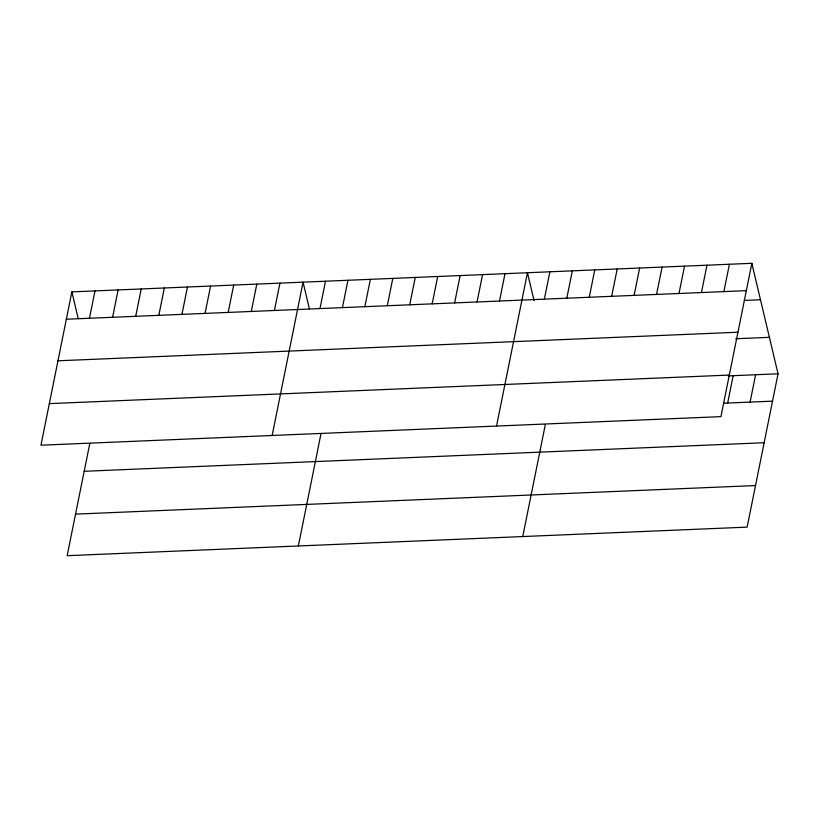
<?xml version="1.0" encoding="UTF-8"?>
<svg xmlns="http://www.w3.org/2000/svg" width="819" height="819" viewBox="0 0 819 819"><rect width="100%" height="100%" fill="white"/><g stroke="black" fill="none" stroke-linecap="round" stroke-linejoin="round"><path stroke-width="1.23" d="M71.867 291.871L40.95 445.198L720.925 416.636L751.842 263.308L71.867 291.871L78.215 318.611M89.466 318.253L94.984 290.899M112.592 317.281L118.1 289.926M89.773 443.581L67.158 555.691L747.133 527.129L778.05 373.802L751.842 263.308M135.708 316.308L141.226 288.953M158.825 315.346L164.343 287.991M181.941 314.373L187.459 287.019M205.067 313.401L210.585 286.046M228.184 312.428L233.702 285.073M251.3 311.455L256.818 284.101M274.426 310.483L279.934 283.128M272.143 435.483L303.061 282.156L309.398 308.896M319.983 308.568L325.491 281.214M342.424 307.627L347.932 280.272M298.351 545.986L320.956 433.865M364.854 306.685L370.372 279.33M387.295 305.743L392.813 278.388M409.735 304.801L415.253 277.446M432.176 303.859L437.694 276.505M454.617 302.917L460.135 275.563M477.057 301.976L482.565 274.621M499.488 301.034L505.006 273.679M496.529 426.064L527.446 272.737L534.08 300.686M544.369 299.14L549.887 271.785M566.809 298.198L572.327 270.843M522.747 536.558L545.352 424.437M589.25 297.256L594.768 269.901M611.691 296.314L617.209 268.96M634.131 295.372L639.639 268.018M656.562 294.43L662.08 267.076M679.002 293.489L684.52 266.134M701.443 292.547L706.961 265.192M723.883 291.605L729.401 264.25M727.661 403.04L733.169 375.686M750.091 402.098L755.609 374.744M66.349 319.226L746.324 290.663M744.287 300.45L760.493 299.764M57.965 360.8L737.939 332.227M735.738 338.749L769.399 337.336M49.335 403.624L729.299 375.061M728.183 375.89L778.05 373.802M723.914 403.194L772.532 401.156M84.183 471.294L764.147 442.731M75.543 514.127L755.517 485.554"/></g></svg>
